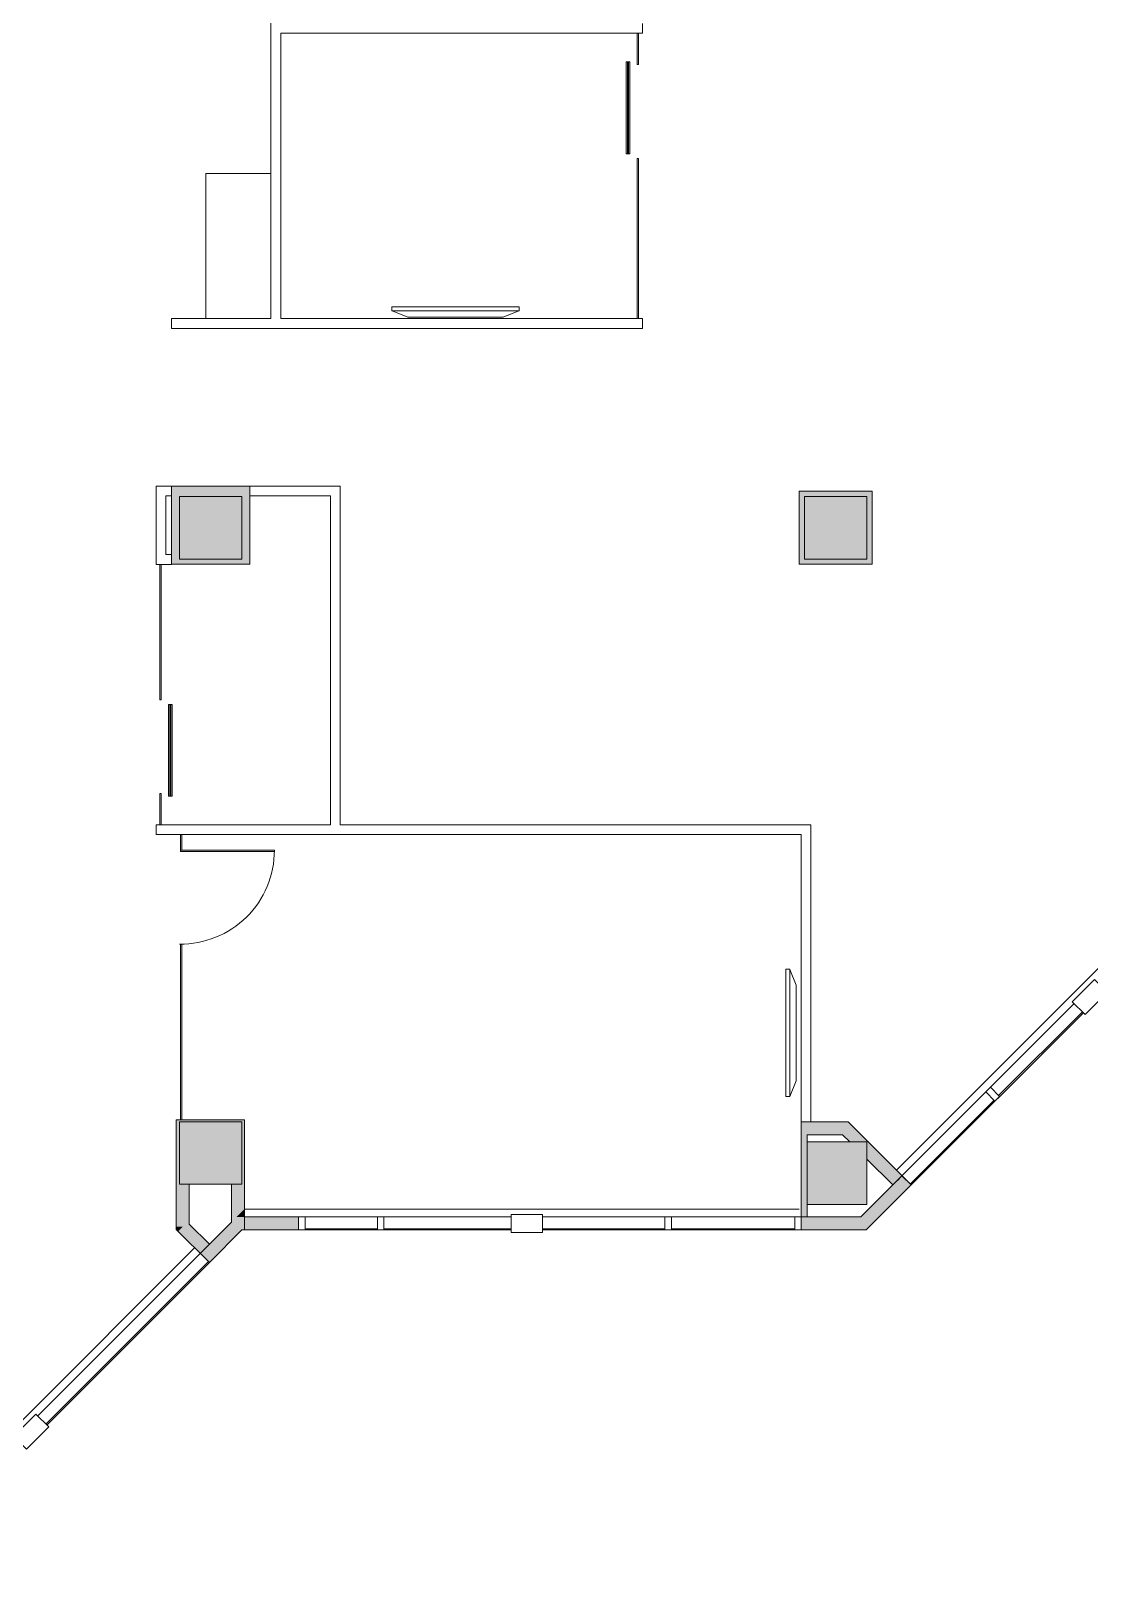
# Model space of a CAD drawing. Header units: inches. Extents: x 41 to 2820, y 110 to 1753.
# Drawn here: x 2175 to 2581, y 119 to 719 of the extents above; entities that cross this region are included whole.
import ezdxf

# ---------------------------------------------------------------- set-up
doc = ezdxf.new("R2010")
doc.units = ezdxf.units.IN
doc.header["$MEASUREMENT"] = 0
for name, color, linetype, lineweight in [('820 1st St NE_04_Clean_dwg', 8, 'Continuous', 9), ('A-DETL-GENF', 92, 'Continuous', 9), ('A-DOOR', 31, 'Continuous', 13), ('A-DOOR-FRAM', 31, 'Continuous', 9), ('A-DOOR-GLAZ', 31, 'Continuous', 9), ('A-GLAZ-CURT', 52, 'Continuous', 9), ('I-WALL', 2, 'Continuous', 13), ('IRF-COLUMN', 7, 'Continuous', 9), ('IRF-COLUMN-HATCH', 7, 'Continuous', 9), ('IRF-WALL-FULL-HT', 7, 'Continuous', 9), ('IRF-WALL-FULL-HT-HATCH', 7, 'Continuous', 9), ('IRF-WINDOW', 7, 'Continuous', 9), ('Q-CASE', 31, 'Continuous', 9), ('Q-SPCQ', 91, 'Continuous', 9), ('S-COLS', 52, 'Continuous', 13)]:
    doc.layers.add(name, color=color, linetype=linetype, lineweight=lineweight)

# ---------------------------------------------------------------- blocks, each defined once
blk = doc.blocks.new('System Panel - Glazed-2610328-New Construction - Partition Plan')
at = {"layer": 'A-GLAZ-CURT', "color": 250, "lineweight": 20}
for p, q in [((6, 0.25), (-6, 0.25)), ((-6, 0.25), (-6, -0.25)), ((6, -0.25), (6, 0.25)), ((-6, -0.25), (6, -0.25))]:
    blk.add_line(p, q, dxfattribs=at)
blk = doc.blocks.new('CWDR_Single Sliding DOOR - 3_5_-2610408-New Construction - Partition Plan')
at = {"layer": 'A-DOOR-FRAM'}
for p, q in [((16.25, -3), (-19, -3)), ((-19, -3), (-19, -3.5625)), ((-19, -3.9375), (-19, -4.5)), ((-19, -4.5), (16.25, -4.5)), ((16.25, -3), (16.25, -3.5625)), ((16.25, -3.9375), (16.25, -4.5))]:
    blk.add_line(p, q, dxfattribs=at)
at = {"layer": 'A-DOOR-GLAZ', "color": 250, "lineweight": 20}
for p, q in [((-19, -3.5625), (16.25, -3.5625)), ((-19, -3.9375), (-19, -3.5625)), ((16.25, -3.9375), (-19, -3.9375)), ((16.25, -3.5625), (16.25, -3.9375))]:
    blk.add_line(p, q, dxfattribs=at)
blk = doc.blocks.new('System Panel - Glazed-2610409-New Construction - Partition Plan')
at = {"layer": 'A-GLAZ-CURT', "color": 250, "lineweight": 20}
for p, q in [((30.75, 0.25), (-30.75, 0.25)), ((-30.75, 0.25), (-30.75, -0.25)), ((30.75, -0.25), (30.75, 0.25)), ((-30.75, -0.25), (30.75, -0.25))]:
    blk.add_line(p, q, dxfattribs=at)
blk = doc.blocks.new('SPEC-EQUIP-TV - 55_ LCD-2537516-New Construction - Partition Plan')
at = {"layer": 'Q-SPCQ'}
for p, q in [((24.32, 0), (-24.32, 0)), ((-24.45, -0.12), (-24.45, -0.75)), ((-24.45, -0.75), (-24.45, -1.37)), ((-24.35, -1.57), (-18.34, -4)), ((24.35, -1.57), (-24.35, -1.57)), ((18.34, -4), (-18.34, -4)), ((18.34, -4), (24.35, -1.57)), ((24.45, -0.75), (24.45, -0.12)), ((24.45, -1.37), (24.45, -0.75))]:
    blk.add_line(p, q, dxfattribs=at)
for points, knots in [([(-24.45, -0.12), (-24.45, -0.11), (-24.45, -0.1), (-24.44, -0.08), (-24.43, -0.06), (-24.43, -0.05), (-24.42, -0.04), (-24.41, -0.03), (-24.4, -0.03), (-24.39, -0.02), (-24.38, -0.01), (-24.37, -0.01), (-24.35, 0), (-24.34, 0), (-24.32, 0)], [0, 0, 0, 0, 0.166667, 0.25, 0.333333, 0.416667, 0.458333, 0.5, 0.583333, 0.666667, 0.708333, 0.75, 0.833333, 1, 1, 1, 1]), ([(24.32, 0), (24.34, 0), (24.35, 0), (24.37, -0.01), (24.38, -0.02), (24.39, -0.02), (24.4, -0.03), (24.41, -0.03), (24.42, -0.04), (24.43, -0.05), (24.43, -0.06), (24.44, -0.08), (24.45, -0.1), (24.45, -0.11), (24.45, -0.12)], [-1, -1, -1, -1, -0.833333, -0.75, -0.666667, -0.625, -0.583333, -0.5, -0.458333, -0.416667, -0.333333, -0.25, -0.166667, 0, 0, 0, 0]), ([(-24.45, -1.37), (-24.45, -1.38), (-24.45, -1.41), (-24.44, -1.44), (-24.43, -1.46), (-24.42, -1.48), (-24.42, -1.49), (-24.41, -1.5), (-24.41, -1.51), (-24.4, -1.52), (-24.39, -1.53), (-24.38, -1.54), (-24.37, -1.56), (-24.35, -1.57), (-24.35, -1.57)], [0, 0, 0, 0, 0.125, 0.25, 0.375, 0.4375, 0.5, 0.53125, 0.5625, 0.625, 0.6875, 0.75, 0.875, 1, 1, 1, 1]), ([(24.35, -1.57), (24.35, -1.57), (24.37, -1.56), (24.38, -1.54), (24.39, -1.53), (24.4, -1.52), (24.41, -1.51), (24.42, -1.49), (24.42, -1.48), (24.43, -1.47), (24.44, -1.45), (24.44, -1.43), (24.45, -1.41), (24.45, -1.38), (24.45, -1.37)], [0, 0, 0, 0, 0.125, 0.25, 0.3125, 0.375, 0.4375, 0.5, 0.5625, 0.625, 0.6875, 0.75, 0.875, 1, 1, 1, 1])]:
    blk.add_open_spline(points, degree=3, knots=knots, dxfattribs=at)
blk = doc.blocks.new('Concrete-Square-Column - 24 x 24-2599265-New Construction - Partition Plan')
at = {"layer": 'S-COLS', "lineweight": 9}
blk.add_hatch(color=55, dxfattribs=at).paths.add_polyline_path([(12, -12), (12, 12), (-12, 12), (-12, -12)], flags=0)
at = {"layer": 'S-COLS', "color": 250, "lineweight": 20}
for p, q in [((12, 12), (-12, 12)), ((-12, 12), (-12, -12)), ((12, -12), (12, 12)), ((-12, -12), (12, -12))]:
    blk.add_line(p, q, dxfattribs=at)
blk = doc.blocks.new('System Panel - Glazed-2685683-New Construction - Partition Plan')
at = {"layer": 'A-GLAZ-CURT', "color": 250, "lineweight": 20}
for p, q in [((33.73, 0.25), (-33.73, 0.25)), ((-33.73, 0.25), (-33.73, -0.25)), ((33.73, -0.25), (33.73, 0.25)), ((-33.73, -0.25), (33.73, -0.25))]:
    blk.add_line(p, q, dxfattribs=at)
blk = doc.blocks.new('System Panel - Glazed-V1-New Construction - Partition Plan')
at = {"layer": 'A-GLAZ-CURT', "color": 250, "lineweight": 20}
for p, q in [((3, 0.25), (-3, 0.25)), ((-3, 0.25), (-3, -0.25)), ((3, -0.25), (3, 0.25)), ((-3, -0.25), (3, -0.25))]:
    blk.add_line(p, q, dxfattribs=at)
blk = doc.blocks.new('storefront - glass swinging - SNGL - GLASS - OFFICE DOORS-2458940-New Construction - Partition Plan')
at = {"layer": 'A-DETL-GENF'}
for p, q in [((18, 0.16), (17.5, 0.16)), ((17.5, 0.16), (17.5, -35.84)), ((18, 0.16), (18, -35.84))]:
    blk.add_line(p, q, dxfattribs=at)
blk.add_arc((18, 0.16), 36, 179.2042, 270, dxfattribs=at)
blk = doc.blocks.new('Counter Top _No Backsplash_ - Standard Counter Top-2745742-New Construction - Partition Plan')
at = {"layer": 'Q-CASE', "lineweight": 13}
for q in [(-47.26, 0), (8.44, -25)]:
    blk.add_line((8.44, 0), q, dxfattribs=at)
blk = doc.blocks.new('System Panel - Glazed-2882361-New Construction - Partition Plan')
at = {"layer": 'A-GLAZ-CURT', "color": 250, "lineweight": 20}
for p, q in [((6, 0.25), (-6, 0.25)), ((-6, 0.25), (-6, -0.25)), ((6, -0.25), (6, 0.25)), ((-6, -0.25), (6, -0.25))]:
    blk.add_line(p, q, dxfattribs=at)
blk = doc.blocks.new('CWDR_Single Sliding DOOR - 3_5_-2882457-New Construction - Partition Plan')
at = {"layer": 'A-DOOR-FRAM'}
for p, q in [((16.25, -3), (-19, -3)), ((-19, -3), (-19, -3.5625)), ((-19, -3.9375), (-19, -4.5)), ((-19, -4.5), (16.25, -4.5)), ((16.25, -3), (16.25, -3.5625)), ((16.25, -3.9375), (16.25, -4.5))]:
    blk.add_line(p, q, dxfattribs=at)
at = {"layer": 'A-DOOR-GLAZ', "color": 250, "lineweight": 20}
for p, q in [((-19, -3.5625), (16.25, -3.5625)), ((-19, -3.9375), (-19, -3.5625)), ((16.25, -3.9375), (-19, -3.9375)), ((16.25, -3.5625), (16.25, -3.9375))]:
    blk.add_line(p, q, dxfattribs=at)
blk = doc.blocks.new('System Panel - Glazed-2882447-New Construction - Partition Plan')
at = {"layer": 'A-GLAZ-CURT', "color": 250, "lineweight": 20}
for p, q in [((26, 0.25), (-26, 0.25)), ((-26, 0.25), (-26, -0.25)), ((26, -0.25), (26, 0.25)), ((-26, -0.25), (26, -0.25))]:
    blk.add_line(p, q, dxfattribs=at)
blk = doc.blocks.new('820 1st St NE_04_Clean_dwg-2391440-New Construction - Partition Plan')
at = {"layer": 'IRF-COLUMN-HATCH'}
blk.add_hatch(color=256, dxfattribs=at).paths.add_polyline_path([(1096.41, 268.32), (1096.41, 292.32), (1073.41, 292.32), (1073.41, 268.32), (1094.06, 268.32)], flags=0)
at = {"layer": 'IRF-WALL-FULL-HT-HATCH'}
h = blk.add_hatch(color=256, dxfattribs=at)
h.paths.add_polyline_path([(832.41, 514.07), (859.41, 514.07), (859.41, 544.07), (829.41, 544.07), (829.41, 514.07)], flags=0)
h.paths.add_polyline_path([(848.72, 516.07), (832.41, 516.07), (832.41, 540.07), (856.41, 540.07), (856.41, 516.07)], flags=0)
h = blk.add_hatch(color=256, dxfattribs=at)
h.paths.add_polyline_path([(1096.41, 514.07), (1098.41, 514.07), (1098.41, 542.07), (1070.41, 542.07), (1070.41, 514.07), (1072.41, 514.07)], flags=0)
h.paths.add_polyline_path([(1096.41, 516.07), (1072.41, 516.07), (1072.41, 540.07), (1096.41, 540.07)], flags=0)
for points in [[(832.41, 276.07), (832.41, 300.07), (856.41, 300.07), (856.41, 276.07), (857.38, 276.07), (857.38, 300.82), (831.16, 300.82), (831.16, 276.07), (831.89, 276.07)], [(1073.41, 263.52), (1073.41, 295.07), (1087.08, 295.07), (1089.83, 292.32), (1096.41, 292.32), (1096.41, 285.73), (1106.34, 275.8), (1109.88, 279.34), (1089.15, 300.07), (1071.16, 300.07), (1071.17, 263.52)], [(831.89, 259.77), (833.66, 259.77), (835.43, 261.54), (836.16, 260.81), (836.16, 276.07), (831.16, 276.07), (831.16, 259.77)], [(852.38, 261.56), (857.38, 266.56), (857.38, 276.07), (852.38, 276.07), (852.38, 263.52)], [(1096.13, 258.52), (1113.41, 275.8), (1109.88, 279.34), (1094.06, 263.52), (1071.17, 263.52), (1071.17, 258.52), (1094.06, 258.52)], [(854.34, 263.52), (857.38, 263.52), (857.38, 266.56), (855.13, 264.31)], [(831.89, 258), (833.66, 259.77), (831.16, 259.77), (831.16, 258.74)], [(840.36, 249.54), (843.89, 253.07), (835.43, 261.54), (831.89, 258), (838.97, 250.93)], [(858.11, 258.52), (878.17, 258.52), (878.17, 263.52), (857.38, 263.52), (857.38, 259.49), (856.41, 258.52), (857.38, 258.52)]]:
    blk.add_hatch(color=256, dxfattribs=at).paths.add_polyline_path(points, flags=0)
h = blk.add_hatch(color=256, dxfattribs=at)
h.paths.add_polyline_path([(843.89, 246), (856.41, 258.52), (843.89, 253.07), (843.89, 249.54), (842.13, 251.31), (840.36, 249.54), (842.13, 247.77)], flags=0)
h.paths.add_polyline_path([(856.41, 258.52), (857.38, 259.49), (857.38, 263.52), (854.34, 263.52), (849.34, 258.52), (855.13, 258.52)], flags=0)
h = blk.add_hatch(color=256, dxfattribs=at)
h.paths.add_polyline_path([(843.89, 253.07), (856.41, 258.52), (849.34, 258.52)], flags=0)
h.paths.add_polyline_path([(843.89, 249.54), (843.89, 253.07), (842.13, 251.31)], flags=0)
at = {"layer": 'IRF-COLUMN', "flags": 128}
blk.add_lwpolyline([(1073.41, 268.32), (1096.41, 268.32), (1096.41, 292.32), (1073.41, 292.32)], dxfattribs=at)
at = {"layer": 'IRF-WALL-FULL-HT'}
for p, q in [((859.41, 544.07), (829.41, 544.07)), ((829.41, 540.32), (829.41, 517.77)), ((1071.16, 300.07), (1071.16, 263.52)), ((963.77, 264.52), (967.77, 264.52))]:
    blk.add_line(p, q, dxfattribs=at)
at = {"layer": 'IRF-WALL-FULL-HT', "flags": 128}
for points in [[(829.41, 514.07), (859.41, 514.07), (859.41, 540.32)], [(832.79, 300.82), (831.16, 300.82), (831.16, 258.74), (843.89, 246), (856.41, 258.52), (878.17, 258.52), (878.17, 263.52), (857.38, 263.52), (857.38, 259.49), (857.38, 258.52)], [(857.38, 263.52), (857.38, 300.82), (833.29, 300.82)], [(1071.17, 263.52), (1071.17, 258.52), (1096.13, 258.52), (1113.41, 275.8), (1089.15, 300.07), (1074.91, 300.07)], [(1073.41, 292.32), (1073.41, 295.07), (1073.41, 263.52)], [(1073.41, 295.07), (1087.08, 295.07), (1089.83, 292.32)], [(1096.41, 285.73), (1106.34, 275.8), (1109.88, 279.34)], [(843.89, 253.07), (836.16, 260.81), (836.16, 276.07)], [(852.38, 276.07), (852.38, 261.56), (840.36, 249.54)], [(1070.41, 263.52), (1094.06, 263.52), (1106.34, 275.8)]]:
    blk.add_lwpolyline(points, dxfattribs=at)
blk.add_lwpolyline([(1098.41, 542.07), (1070.41, 542.07), (1070.41, 514.07), (1098.41, 514.07)], close=True, dxfattribs=at)
at = {"layer": 'IRF-WINDOW'}
for p, q in [((1107.76, 281.46), (1330.97, 504.67)), ((1179.17, 342.27), (1147, 310.1)), ((1145.23, 308.33), (1113.06, 276.15)), ((1113.41, 275.8), (1109.88, 279.34)), ((857.38, 266.52), (1070.41, 266.52)), ((908.4, 259.02), (880.67, 259.02)), ((880.67, 258.52), (959.77, 258.52)), ((959.77, 259.02), (910.9, 259.02)), ((1018.86, 259.02), (971.77, 259.02)), ((1068.67, 259.02), (1021.36, 259.02)), ((777.96, 187.14), (840.36, 249.54)), ((843.54, 246.36), (781.14, 183.96)), ((843.89, 246), (781.5, 183.61))]:
    blk.add_line(p, q, dxfattribs=at)
at = {"layer": 'IRF-WINDOW', "flags": 128}
for points in [[(1180.24, 341.21), (1188.72, 349.69), (1183.77, 354.64), (1175.29, 346.16)], [(1145.59, 307.97), (1147.36, 309.74), (1143.82, 313.28), (1142.05, 311.51)], [(971.77, 264.52), (959.77, 264.52), (959.77, 257.52), (971.77, 257.52)], [(910.9, 263.52), (908.4, 263.52), (908.4, 258.52), (910.9, 258.52)], [(1021.36, 263.52), (1018.86, 263.52), (1018.86, 258.52), (1021.36, 258.52)], [(773.72, 174.41), (782.2, 182.9), (777.25, 187.85), (768.77, 179.36)]]:
    blk.add_lwpolyline(points, close=True, dxfattribs=at)
for points in [[(1108.11, 277.57), (1109.88, 279.34), (1175.99, 345.45)], [(1111.65, 274.03), (1113.41, 275.8), (1179.53, 341.92)], [(880.67, 263.52), (878.17, 263.52), (878.17, 258.52), (880.67, 258.52), (880.67, 263.52), (959.77, 263.52)], [(971.77, 258.52), (1068.67, 258.52), (1068.67, 263.52)], [(1068.67, 258.52), (1071.17, 258.52), (1071.17, 263.52), (1068.67, 263.52), (971.77, 263.52)], [(617.38, 119.26), (705.83, 119.26), (838.24, 251.66)]]:
    blk.add_lwpolyline(points, dxfattribs=at)

msp = doc.modelspace()

# ---------------------------------------------------------------- linework, layer by layer
at = {"layer": 'I-WALL', "color": 250, "lineweight": 20}
for p, q in [((2266.87, 754.07), (2266.87, 608.37)), ((2409.62, 717.87), (2409.62, 721.62)), ((2270.62, 608.37), (2270.62, 717.87)), ((2270.62, 717.87), (2409.62, 717.87)), ((2266.87, 608.37), (2228.75, 608.37)), ((2228.75, 608.37), (2228.75, 604.62)), ((2409.62, 608.37), (2270.62, 608.37)), ((2409.62, 604.62), (2409.62, 608.37)), ((2228.75, 604.62), (2409.62, 604.62)), ((2222.75, 544.07), (2222.75, 514.02)), ((2228.75, 544.07), (2222.75, 544.07)), ((2226.5, 517.77), (2226.5, 540.32)), ((2226.5, 540.32), (2228.75, 540.32)), ((2228.75, 540.32), (2228.75, 544.07)), ((2293.49, 544.07), (2258.75, 544.07)), ((2258.75, 544.07), (2258.75, 540.32)), ((2258.75, 540.32), (2289.74, 540.32)), ((2289.74, 540.32), (2289.74, 414.02)), ((2293.49, 414.02), (2293.49, 544.07)), ((2228.75, 517.77), (2226.5, 517.77)), ((2228.75, 514.02), (2228.75, 517.77)), ((2222.75, 514.02), (2228.75, 514.02)), ((2289.74, 414.02), (2222.75, 414.02)), ((2222.75, 414.02), (2222.75, 410.27)), ((2474.25, 414.02), (2293.49, 414.02)), ((2474.25, 300.07), (2474.25, 414.02)), ((2222.75, 410.27), (2470.5, 410.27)), ((2470.5, 410.27), (2470.5, 300.07)), ((2470.5, 300.07), (2474.25, 300.07))]:
    msp.add_line(p, q, dxfattribs=at)

# ---------------------------------------------------------------- block references
at = {"layer": '820 1st St NE_04_Clean_dwg', "color": 7}
msp.add_blockref('820 1st St NE_04_Clean_dwg-2391440-New Construction - Partition Plan', (1399.34, 0), dxfattribs=at)
at = {"layer": 'A-DOOR'}
for name, p, rotation in [('CWDR_Single Sliding DOOR - 3_5_-2610408-New Construction - Partition Plan', (2407.75, 687.87), 269.9999999999999), ('CWDR_Single Sliding DOOR - 3_5_-2882457-New Construction - Partition Plan', (2224.5, 444.02), 89.99999999999991), ('storefront - glass swinging - SNGL - GLASS - OFFICE DOORS-2458940-New Construction - Partition Plan', (2232.37, 386.27), 89.99999999999967)]:
    msp.add_blockref(name, p, dxfattribs=dict(at, rotation=rotation))
at = {"layer": 'A-GLAZ-CURT'}
for name, p, rotation in [('System Panel - Glazed-2610328-New Construction - Partition Plan', (2407.75, 711.87), 269.9999999999999), ('System Panel - Glazed-2610409-New Construction - Partition Plan', (2407.75, 639.12), 269.9999999999999), ('System Panel - Glazed-2882447-New Construction - Partition Plan', (2224.5, 488.02), 89.99999999999991), ('System Panel - Glazed-2882361-New Construction - Partition Plan', (2224.5, 420.02), 89.99999999999991), ('System Panel - Glazed-V1-New Construction - Partition Plan', (2232.37, 407.27), 89.99999999999967), ('System Panel - Glazed-2685683-New Construction - Partition Plan', (2232.37, 334.54), 89.99999999999967)]:
    msp.add_blockref(name, p, dxfattribs=dict(at, rotation=rotation))
at = {"layer": 'Q-CASE', "lineweight": 13, "rotation": 89.9999999999999}
msp.add_blockref('Counter Top _No Backsplash_ - Standard Counter Top-2745742-New Construction - Partition Plan', (2241.87, 655.63), dxfattribs=at)
at = {"layer": 'Q-SPCQ'}
msp.add_blockref('SPEC-EQUIP-TV - 55_ LCD-2537516-New Construction - Partition Plan', (2337.76, 612.91), dxfattribs=at)
at = {"layer": 'Q-SPCQ', "rotation": 89.99999999999991}
msp.add_blockref('SPEC-EQUIP-TV - 55_ LCD-2537516-New Construction - Partition Plan', (2464.62, 334.15), dxfattribs=at)
at = {"layer": 'S-COLS', "lineweight": 9}
for p in [(2243.75, 528.07), (2483.75, 528.07), (2243.75, 288.07)]:
    msp.add_blockref('Concrete-Square-Column - 24 x 24-2599265-New Construction - Partition Plan', p, dxfattribs=at)

doc.saveas('drawing.dxf')
